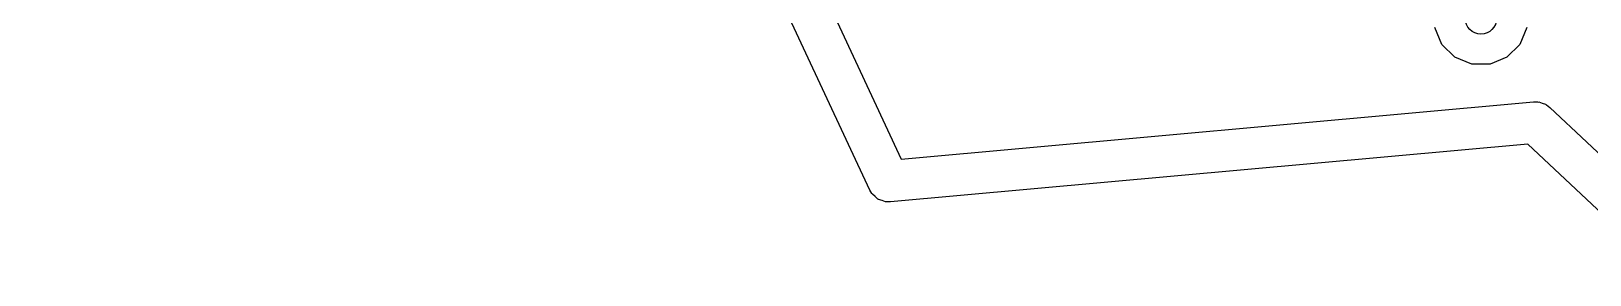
# Model space of a CAD drawing. Extents: x 113.2 to 165.8, y -133 to -81.9.
# Drawn here: x 145.33 to 152.81, y -106.45 to -105.28 of the extents above; entities that cross this region are included whole.
import ezdxf

# ---------------------------------------------------------------- set-up
doc = ezdxf.new("R2010")
doc.units = 0
doc.layers.add('BLACK', color=7, linetype='CONTINUOUS')

msp = doc.modelspace()

# ---------------------------------------------------------------- linework, layer by layer
at = {"layer": 'BLACK', "linetype": 'CONTINUOUS'}
for p, q in [((145.492612, -97.288567), (149.506854, -105.897123)), ((149.355294, -106.045341), (145.328855, -97.41063)), ((152.102919, -105.345003), (152.069323, -105.263895)), ((152.510677, -105.263895), (152.477081, -105.345003)), ((152.164997, -105.407081), (152.102919, -105.345003)), ((152.477081, -105.345003), (152.415003, -105.407081)), ((152.246105, -105.440677), (152.164997, -105.407081)), ((152.333895, -105.440677), (152.246105, -105.440677)), ((152.415003, -105.407081), (152.333895, -105.440677)), ((149.506854, -105.897123), (152.542523, -105.620968)), ((152.542523, -105.620968), (152.562126, -105.621114)), ((152.562126, -105.621114), (152.565073, -105.622032)), ((152.565073, -105.622032), (152.568156, -105.62194)), ((152.568156, -105.62194), (152.583608, -105.627806)), ((152.583608, -105.627806), (152.599379, -105.632719)), ((152.599379, -105.632719), (152.601746, -105.634691)), ((152.601746, -105.634691), (152.604634, -105.635788)), ((152.604634, -105.635788), (152.620151, -105.647767)), ((152.620151, -105.647767), (153.320903, -106.307879)), ((152.515794, -105.824225), (149.454985, -106.102668)), ((153.183766, -106.453459), (152.515794, -105.824225)), ((149.36528, -106.06221), (149.355294, -106.045341)), ((149.367042, -106.063825), (149.36528, -106.06221)), ((149.368153, -106.06594), (149.367042, -106.063825)), ((149.381365, -106.076949), (149.368153, -106.06594)), ((149.394048, -106.08857), (149.381365, -106.076949)), ((149.396292, -106.089387), (149.394048, -106.08857)), ((149.398129, -106.090917), (149.396292, -106.089387)), ((149.414555, -106.096034), (149.398129, -106.090917)), ((149.430713, -106.101915), (149.414555, -106.096034)), ((149.433099, -106.10181), (149.430713, -106.101915)), ((149.435382, -106.102522), (149.433099, -106.10181)), ((149.454985, -106.102668), (149.435382, -106.102522))]:
    msp.add_line(p, q, dxfattribs=at)
at = {"layer": 'BLACK'}
msp.add_circle((152.29, -105.22), 0.075, dxfattribs=at)

doc.saveas('drawing.dxf')
